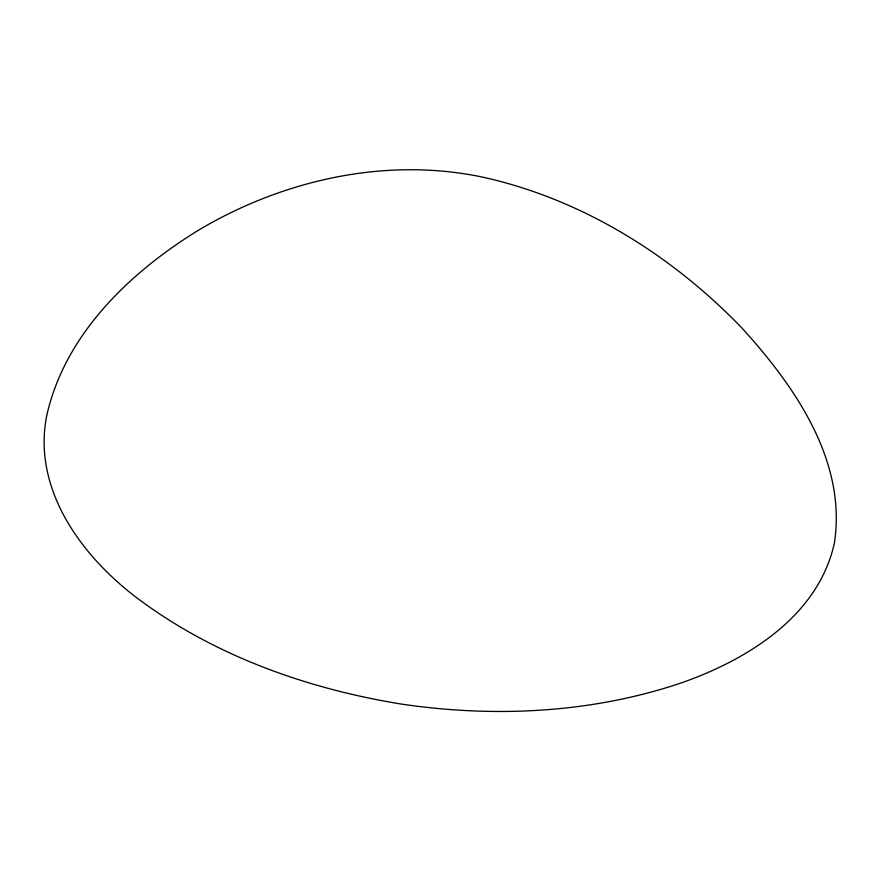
<?xml version="1.0" encoding="UTF-8"?>
<svg xmlns="http://www.w3.org/2000/svg" width="881" height="881" viewBox="0 0 881 881"><rect width="100%" height="100%" fill="white"/><g stroke="black" fill="none" stroke-linecap="round" stroke-linejoin="round"><path stroke-width="1.32" d="M46.627 416.085C32.157 490.31 82.781 557.761 139.308 599.686C215.482 656.147 307.205 688.601 400.205 703.886C493.933 717.949 591.503 713.291 681.652 682.786C747.606 659.583 818.119 616.282 834.373 543.203C847.059 460.708 794.409 385.691 741.692 327.776C671.102 254.62 580.799 198.346 480.795 176.74C384.523 157.082 283.142 180.131 199.348 229.666C130.157 272.075 64.776 334.097 46.627 416.085"/></g></svg>
